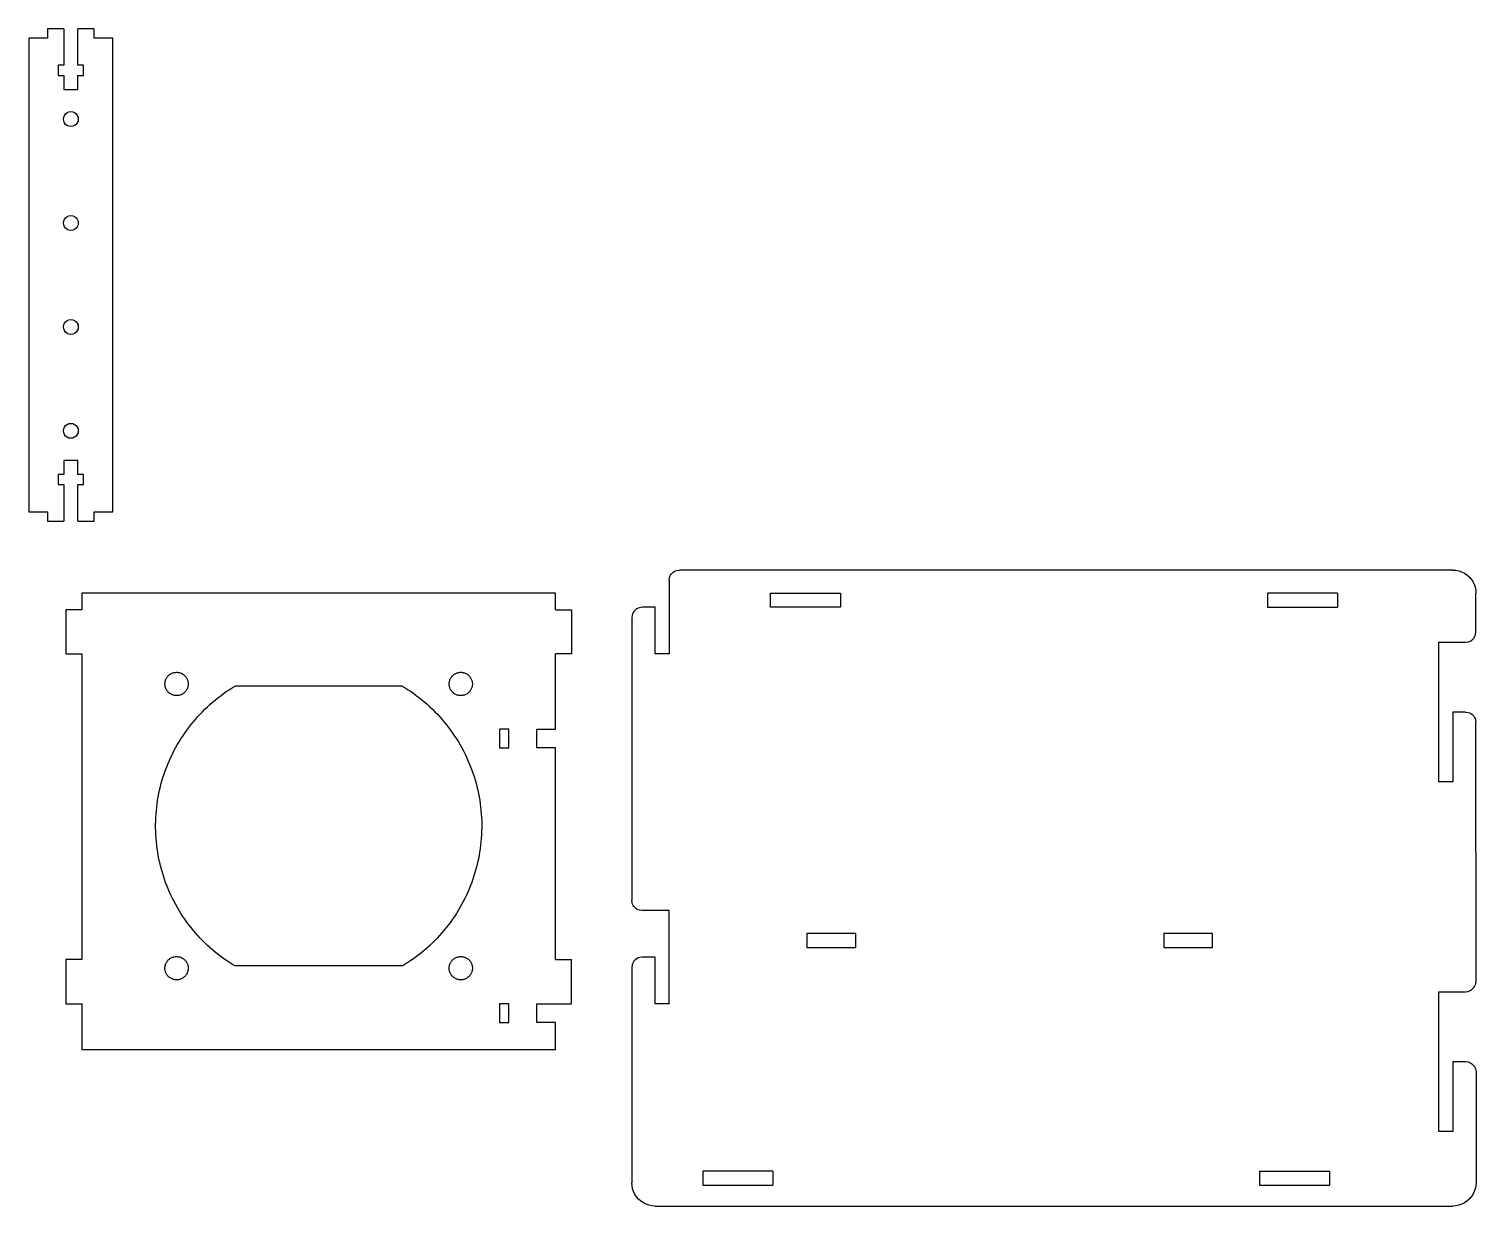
# Model space of a CAD drawing. Extents: x -306 to 306, y -184 to 184.
# Drawn here: x -4.4 to 306.2, y -68.4 to 184.2 of the extents above; entities that cross this region are included whole.
import ezdxf

# ---------------------------------------------------------------- set-up
doc = ezdxf.new("R2010")
doc.units = 0
doc.layers.get('0').update_dxf_attribs({"linetype": 'CONTINUOUS'})

msp = doc.modelspace()

# ---------------------------------------------------------------- linework, layer by layer
for p, q in [((-0.41, 184.18), (-0.41, 182.18)), ((3.09, 184.18), (-0.41, 184.18)), ((3.09, 184.18), (3.09, 176.38)), ((6.09, 176.38), (6.09, 184.18)), ((9.59, 184.18), (6.09, 184.18)), ((9.59, 182.18), (9.59, 184.18)), ((-4.41, 182.18), (-4.41, 80.58)), ((-0.41, 182.18), (-4.41, 182.18)), ((13.59, 182.18), (9.59, 182.18)), ((13.59, 80.58), (13.59, 182.18)), ((3.09, 176.38), (1.89, 176.38)), ((1.89, 176.38), (1.89, 174.18)), ((1.89, 174.18), (3.09, 174.18)), ((3.09, 174.18), (3.09, 171.18)), ((7.29, 176.38), (6.09, 176.38)), ((6.09, 171.18), (6.09, 174.18)), ((6.09, 174.18), (7.29, 174.18)), ((7.29, 174.18), (7.29, 176.38)), ((3.09, 171.18), (6.09, 171.18)), ((2.99, 164.83), (3.05, 165.25)), ((3.05, 164.42), (2.99, 164.83)), ((3.05, 165.25), (3.21, 165.63)), ((3.21, 165.63), (3.46, 165.96)), ((3.46, 165.96), (3.79, 166.22)), ((3.79, 166.22), (4.18, 166.38)), ((4.18, 166.38), (4.59, 166.43)), ((4.59, 166.43), (5.01, 166.38)), ((5.01, 166.38), (5.39, 166.22)), ((5.39, 166.22), (5.73, 165.96)), ((5.73, 165.96), (5.98, 165.63)), ((5.98, 165.63), (6.14, 165.25)), ((6.14, 165.25), (6.19, 164.83)), ((6.19, 164.83), (6.14, 164.42)), ((3.21, 164.03), (3.05, 164.42)), ((3.46, 163.7), (3.21, 164.03)), ((3.79, 163.45), (3.46, 163.7)), ((4.18, 163.29), (3.79, 163.45)), ((4.59, 163.23), (4.18, 163.29)), ((5.01, 163.29), (4.59, 163.23)), ((5.39, 163.45), (5.01, 163.29)), ((5.73, 163.7), (5.39, 163.45)), ((5.98, 164.03), (5.73, 163.7)), ((6.14, 164.42), (5.98, 164.03)), ((2.99, 142.53), (3.05, 142.95)), ((3.05, 142.95), (3.21, 143.33)), ((3.21, 143.33), (3.46, 143.66)), ((3.46, 143.66), (3.79, 143.92)), ((3.79, 143.92), (4.18, 144.08)), ((4.18, 144.08), (4.59, 144.13)), ((4.59, 144.13), (5.01, 144.08)), ((5.01, 144.08), (5.39, 143.92)), ((5.39, 143.92), (5.73, 143.66)), ((5.73, 143.66), (5.98, 143.33)), ((5.98, 143.33), (6.14, 142.95)), ((6.14, 142.95), (6.19, 142.53)), ((3.05, 142.12), (2.99, 142.53)), ((3.21, 141.73), (3.05, 142.12)), ((3.46, 141.4), (3.21, 141.73)), ((3.79, 141.15), (3.46, 141.4)), ((4.18, 140.99), (3.79, 141.15)), ((4.59, 140.93), (4.18, 140.99)), ((5.01, 140.99), (4.59, 140.93)), ((5.39, 141.15), (5.01, 140.99)), ((5.73, 141.4), (5.39, 141.15)), ((5.98, 141.73), (5.73, 141.4)), ((6.14, 142.12), (5.98, 141.73)), ((6.19, 142.53), (6.14, 142.12)), ((3.21, 121.03), (3.46, 121.36)), ((3.46, 121.36), (3.79, 121.62)), ((3.79, 121.62), (4.18, 121.78)), ((4.18, 121.78), (4.59, 121.83)), ((4.59, 121.83), (5.01, 121.78)), ((5.01, 121.78), (5.39, 121.62)), ((5.39, 121.62), (5.73, 121.36)), ((5.73, 121.36), (5.98, 121.03)), ((2.99, 120.23), (3.05, 120.65)), ((3.05, 119.82), (2.99, 120.23)), ((3.05, 120.65), (3.21, 121.03)), ((3.21, 119.43), (3.05, 119.82)), ((3.46, 119.1), (3.21, 119.43)), ((3.79, 118.85), (3.46, 119.1)), ((4.18, 118.69), (3.79, 118.85)), ((4.59, 118.63), (4.18, 118.69)), ((5.01, 118.69), (4.59, 118.63)), ((5.39, 118.85), (5.01, 118.69)), ((5.73, 119.1), (5.39, 118.85)), ((5.98, 119.43), (5.73, 119.1)), ((5.98, 121.03), (6.14, 120.65)), ((6.14, 119.82), (5.98, 119.43)), ((6.14, 120.65), (6.19, 120.23)), ((6.19, 120.23), (6.14, 119.82)), ((3.79, 99.32), (4.18, 99.48)), ((4.18, 99.48), (4.59, 99.53)), ((4.59, 99.53), (5.01, 99.48)), ((5.01, 99.48), (5.39, 99.32)), ((2.99, 97.93), (3.05, 98.35)), ((3.05, 97.52), (2.99, 97.93)), ((3.05, 98.35), (3.21, 98.73)), ((3.21, 97.13), (3.05, 97.52)), ((3.21, 98.73), (3.46, 99.06)), ((3.46, 96.8), (3.21, 97.13)), ((3.46, 99.06), (3.79, 99.32)), ((3.79, 96.55), (3.46, 96.8)), ((4.18, 96.39), (3.79, 96.55)), ((4.59, 96.33), (4.18, 96.39)), ((5.01, 96.39), (4.59, 96.33)), ((5.39, 96.55), (5.01, 96.39)), ((5.39, 99.32), (5.73, 99.06)), ((5.73, 96.8), (5.39, 96.55)), ((5.73, 99.06), (5.98, 98.73)), ((5.98, 97.13), (5.73, 96.8)), ((5.98, 98.73), (6.14, 98.35)), ((6.14, 97.52), (5.98, 97.13)), ((6.14, 98.35), (6.19, 97.93)), ((6.19, 97.93), (6.14, 97.52)), ((6.09, 91.58), (3.09, 91.58)), ((3.09, 91.58), (3.09, 88.58)), ((6.09, 88.58), (6.09, 91.58)), ((3.09, 88.58), (1.89, 88.58)), ((1.89, 88.58), (1.89, 86.38)), ((7.29, 88.58), (6.09, 88.58)), ((7.29, 86.38), (7.29, 88.58)), ((1.89, 86.38), (3.09, 86.38)), ((3.09, 86.38), (3.09, 78.58)), ((6.09, 78.58), (6.09, 86.38)), ((6.09, 86.38), (7.29, 86.38)), ((-4.41, 80.58), (-0.4, 80.58)), ((-0.4, 80.58), (-0.4, 78.58)), ((-0.4, 78.58), (3.09, 78.58)), ((6.09, 78.58), (9.6, 78.58)), ((9.6, 80.58), (13.59, 80.58)), ((9.6, 78.58), (9.6, 80.58)), ((133, 65.86), (133.07, 66.43)), ((133, 65.86), (133, 50.06)), ((133.07, 66.43), (133.16, 66.7)), ((133.16, 66.7), (133.29, 66.96)), ((133.29, 66.96), (133.45, 67.2)), ((133.45, 67.2), (133.64, 67.42)), ((133.64, 67.42), (133.86, 67.61)), ((133.86, 67.61), (134.1, 67.77)), ((134.1, 67.77), (134.35, 67.89)), ((134.35, 67.89), (134.63, 67.99)), ((134.63, 67.99), (135.2, 68.06)), ((301.2, 68.06), (135.2, 68.06)), ((301.2, 68.06), (301.85, 68.02)), ((301.85, 68.02), (302.49, 67.89)), ((302.49, 67.89), (303.1, 67.68)), ((303.1, 67.68), (303.69, 67.39)), ((303.69, 67.39), (304.23, 67.03)), ((304.23, 67.03), (304.72, 66.6)), ((304.72, 66.6), (305.15, 66.11)), ((305.15, 66.11), (305.51, 65.57)), ((305.51, 65.57), (305.8, 64.99)), ((6.98, 63.06), (6.98, 59.52)), ((108.58, 63.06), (6.98, 63.06)), ((108.58, 59.52), (108.58, 63.06)), ((154.75, 63.06), (169.75, 63.06)), ((154.75, 60.06), (154.75, 63.06)), ((169.75, 63.06), (169.75, 60.06)), ((261.45, 63.06), (261.45, 60.06)), ((276.45, 63.06), (261.45, 63.06)), ((276.45, 63.06), (276.45, 60.06)), ((305.8, 64.99), (306.01, 64.37)), ((306.01, 64.37), (306.13, 63.73)), ((306.13, 63.73), (306.18, 63.08)), ((306.18, 54.81), (306.18, 63.08)), ((3.48, 59.52), (3.48, 50.06)), ((6.98, 59.52), (3.48, 59.52)), ((108.58, 59.52), (112.08, 59.52)), ((112.08, 59.52), (112.08, 50.06)), ((125.44, 59.18), (125.28, 58.94)), ((125.63, 59.4), (125.44, 59.18)), ((125.86, 59.6), (125.63, 59.4)), ((126.1, 59.76), (125.86, 59.6)), ((126.36, 59.89), (126.1, 59.76)), ((126.64, 59.98), (126.36, 59.89)), ((127.23, 60.06), (126.64, 59.98)), ((130, 60.06), (127.23, 60.06)), ((130, 50.06), (130, 60.06)), ((169.75, 60.06), (154.75, 60.06)), ((261.45, 60.06), (276.45, 60.06)), ((125.05, 58.39), (124.98, 57.81)), ((124.98, 57.81), (124.99, -2.79)), ((125.15, 58.67), (125.05, 58.39)), ((125.28, 58.94), (125.15, 58.67)), ((304.79, 52.73), (305.05, 52.86)), ((305.05, 52.86), (305.3, 53.03)), ((305.3, 53.03), (305.52, 53.22)), ((305.52, 53.22), (305.71, 53.44)), ((305.71, 53.44), (305.87, 53.69)), ((305.87, 53.69), (306, 53.95)), ((306, 53.95), (306.1, 54.23)), ((306.1, 54.23), (306.18, 54.81)), ((3.48, 50.06), (6.98, 50.06)), ((6.98, 50.06), (6.98, -15.53)), ((108.58, 33.91), (108.58, 50.06)), ((112.08, 50.06), (108.58, 50.06)), ((133, 50.06), (130, 50.06)), ((298.18, 22.6), (298.18, 52.56)), ((298.18, 52.56), (303.93, 52.56)), ((303.93, 52.56), (304.51, 52.64)), ((304.51, 52.64), (304.79, 52.73)), ((24.78, 43.72), (24.8, 43.88)), ((24.78, 43.57), (24.78, 43.72)), ((24.79, 43.41), (24.78, 43.57)), ((24.8, 43.88), (24.82, 44.04)), ((24.82, 44.04), (24.85, 44.19)), ((24.85, 44.19), (24.89, 44.34)), ((24.89, 44.34), (24.94, 44.49)), ((24.94, 44.49), (25, 44.64)), ((25, 44.64), (25.07, 44.78)), ((25.07, 44.78), (25.15, 44.91)), ((25.15, 44.91), (25.23, 45.04)), ((25.23, 45.04), (25.33, 45.17)), ((25.33, 45.17), (25.43, 45.29)), ((25.43, 45.29), (25.54, 45.4)), ((25.54, 45.4), (25.66, 45.51)), ((25.66, 45.51), (25.78, 45.61)), ((25.78, 45.61), (25.91, 45.7)), ((25.91, 45.7), (26.04, 45.78)), ((26.04, 45.78), (26.18, 45.85)), ((26.18, 45.85), (26.32, 45.92)), ((26.32, 45.92), (26.47, 45.97)), ((26.47, 45.97), (26.62, 46.02)), ((26.62, 46.02), (26.77, 46.06)), ((26.77, 46.06), (26.93, 46.08)), ((26.93, 46.08), (27.08, 46.1)), ((27.08, 46.1), (27.24, 46.11)), ((27.24, 46.11), (27.4, 46.11)), ((27.4, 46.11), (27.55, 46.1)), ((27.55, 46.1), (27.71, 46.07)), ((27.71, 46.07), (27.86, 46.04)), ((27.86, 46.04), (28.01, 46)), ((28.01, 46), (28.16, 45.95)), ((28.16, 45.95), (28.31, 45.89)), ((28.31, 45.89), (28.45, 45.82)), ((28.45, 45.82), (28.58, 45.74)), ((28.58, 45.74), (28.72, 45.66)), ((28.72, 45.66), (28.84, 45.56)), ((28.84, 45.56), (28.96, 45.46)), ((28.96, 45.46), (29.07, 45.35)), ((29.07, 45.35), (29.18, 45.24)), ((29.18, 45.24), (29.28, 45.11)), ((29.28, 45.11), (29.37, 44.99)), ((29.37, 44.99), (29.45, 44.85)), ((29.45, 44.85), (29.53, 44.71)), ((29.53, 44.71), (29.59, 44.57)), ((29.59, 44.57), (29.65, 44.42)), ((29.65, 44.42), (29.69, 44.27)), ((29.69, 44.27), (29.73, 44.12)), ((29.73, 44.12), (29.76, 43.97)), ((29.76, 43.97), (29.77, 43.81)), ((29.77, 43.81), (29.78, 43.65)), ((29.78, 43.5), (29.77, 43.34)), ((29.78, 43.65), (29.78, 43.5)), ((85.78, 43.61), (85.79, 43.77)), ((85.79, 43.45), (85.78, 43.61)), ((85.79, 43.77), (85.8, 43.92)), ((85.8, 43.92), (85.83, 44.08)), ((85.83, 44.08), (85.86, 44.23)), ((85.86, 44.23), (85.9, 44.38)), ((85.9, 44.38), (85.96, 44.53)), ((85.96, 44.53), (86.02, 44.67)), ((86.02, 44.67), (86.09, 44.81)), ((86.09, 44.81), (86.17, 44.95)), ((86.17, 44.95), (86.26, 45.08)), ((86.26, 45.08), (86.36, 45.2)), ((86.36, 45.2), (86.46, 45.32)), ((86.46, 45.32), (86.57, 45.43)), ((86.57, 45.43), (86.69, 45.54)), ((86.69, 45.54), (86.81, 45.63)), ((86.81, 45.63), (86.94, 45.72)), ((86.94, 45.72), (87.08, 45.8)), ((87.08, 45.8), (87.22, 45.87)), ((87.22, 45.87), (87.36, 45.93)), ((87.36, 45.93), (87.51, 45.99)), ((87.51, 45.99), (87.66, 46.03)), ((87.66, 46.03), (87.81, 46.07)), ((87.81, 46.07), (87.97, 46.09)), ((87.97, 46.09), (88.12, 46.11)), ((88.12, 46.11), (88.28, 46.11)), ((88.28, 46.11), (88.44, 46.11)), ((88.44, 46.11), (88.6, 46.09)), ((88.6, 46.09), (88.75, 46.07)), ((88.75, 46.07), (88.9, 46.03)), ((88.9, 46.03), (89.05, 45.99)), ((89.05, 45.99), (89.2, 45.93)), ((89.2, 45.93), (89.35, 45.87)), ((89.35, 45.87), (89.49, 45.8)), ((89.49, 45.8), (89.62, 45.72)), ((89.62, 45.72), (89.75, 45.63)), ((89.75, 45.63), (89.88, 45.54)), ((89.88, 45.54), (89.99, 45.43)), ((89.99, 45.43), (90.1, 45.32)), ((90.1, 45.32), (90.21, 45.2)), ((90.21, 45.2), (90.3, 45.08)), ((90.3, 45.08), (90.39, 44.95)), ((90.39, 44.95), (90.47, 44.81)), ((90.47, 44.81), (90.54, 44.67)), ((90.54, 44.67), (90.61, 44.53)), ((90.61, 44.53), (90.66, 44.38)), ((90.66, 44.38), (90.7, 44.23)), ((90.7, 44.23), (90.74, 44.08)), ((90.74, 44.08), (90.76, 43.92)), ((90.76, 43.92), (90.78, 43.77)), ((90.78, 43.77), (90.78, 43.61)), ((90.78, 43.61), (90.78, 43.45)), ((24.81, 43.25), (24.79, 43.41)), ((24.83, 43.1), (24.81, 43.25)), ((24.87, 42.95), (24.83, 43.1)), ((24.92, 42.8), (24.87, 42.95)), ((24.97, 42.65), (24.92, 42.8)), ((25.04, 42.51), (24.97, 42.65)), ((25.11, 42.37), (25.04, 42.51)), ((25.19, 42.23), (25.11, 42.37)), ((25.29, 42.11), (25.19, 42.23)), ((25.38, 41.98), (25.29, 42.11)), ((25.49, 41.87), (25.38, 41.98)), ((25.6, 41.76), (25.49, 41.87)), ((25.72, 41.66), (25.6, 41.76)), ((25.85, 41.56), (25.72, 41.66)), ((25.98, 41.48), (25.85, 41.56)), ((26.12, 41.4), (25.98, 41.48)), ((26.26, 41.33), (26.12, 41.4)), ((26.4, 41.27), (26.26, 41.33)), ((26.55, 41.22), (26.4, 41.27)), ((26.7, 41.18), (26.55, 41.22)), ((26.86, 41.15), (26.7, 41.18)), ((27.01, 41.12), (26.86, 41.15)), ((27.17, 41.11), (27.01, 41.12)), ((27.33, 41.11), (27.17, 41.11)), ((27.48, 41.12), (27.33, 41.11)), ((27.64, 41.14), (27.48, 41.12)), ((27.79, 41.16), (27.64, 41.14)), ((27.95, 41.2), (27.79, 41.16)), ((28.1, 41.25), (27.95, 41.2)), ((28.24, 41.3), (28.1, 41.25)), ((28.39, 41.37), (28.24, 41.3)), ((28.52, 41.44), (28.39, 41.37)), ((28.66, 41.52), (28.52, 41.44)), ((28.79, 41.61), (28.66, 41.52)), ((28.91, 41.71), (28.79, 41.61)), ((29.02, 41.82), (28.91, 41.71)), ((29.13, 41.93), (29.02, 41.82)), ((29.24, 42.05), (29.13, 41.93)), ((29.33, 42.18), (29.24, 42.05)), ((29.42, 42.31), (29.33, 42.18)), ((29.49, 42.44), (29.42, 42.31)), ((29.56, 42.59), (29.49, 42.44)), ((29.62, 42.73), (29.56, 42.59)), ((29.67, 42.88), (29.62, 42.73)), ((29.71, 43.03), (29.67, 42.88)), ((29.75, 43.18), (29.71, 43.03)), ((29.77, 43.34), (29.75, 43.18)), ((35.58, 40.16), (36.16, 40.63)), ((36.16, 40.63), (36.75, 41.09)), ((36.75, 41.09), (37.35, 41.53)), ((37.35, 41.53), (37.96, 41.96)), ((37.96, 41.96), (38.58, 42.37)), ((38.58, 42.37), (39.21, 42.78)), ((39.21, 42.78), (39.88, 43.11)), ((75.69, 43.11), (39.88, 43.11)), ((75.69, 43.11), (76.36, 42.78)), ((76.36, 42.78), (76.98, 42.37)), ((76.98, 42.37), (77.6, 41.96)), ((77.6, 41.96), (78.21, 41.53)), ((78.21, 41.53), (78.81, 41.09)), ((78.81, 41.09), (79.41, 40.63)), ((79.41, 40.63), (79.99, 40.16)), ((85.8, 43.3), (85.79, 43.45)), ((85.83, 43.14), (85.8, 43.3)), ((85.86, 42.99), (85.83, 43.14)), ((85.9, 42.84), (85.86, 42.99)), ((85.96, 42.69), (85.9, 42.84)), ((86.02, 42.55), (85.96, 42.69)), ((86.09, 42.41), (86.02, 42.55)), ((86.17, 42.27), (86.09, 42.41)), ((86.26, 42.14), (86.17, 42.27)), ((86.36, 42.02), (86.26, 42.14)), ((86.46, 41.9), (86.36, 42.02)), ((86.57, 41.79), (86.46, 41.9)), ((86.69, 41.68), (86.57, 41.79)), ((86.81, 41.59), (86.69, 41.68)), ((86.94, 41.5), (86.81, 41.59)), ((87.08, 41.42), (86.94, 41.5)), ((87.22, 41.35), (87.08, 41.42)), ((87.36, 41.29), (87.22, 41.35)), ((87.51, 41.23), (87.36, 41.29)), ((87.66, 41.19), (87.51, 41.23)), ((87.81, 41.15), (87.66, 41.19)), ((87.97, 41.13), (87.81, 41.15)), ((88.12, 41.12), (87.97, 41.13)), ((88.28, 41.11), (88.12, 41.12)), ((88.44, 41.12), (88.28, 41.11)), ((88.6, 41.13), (88.44, 41.12)), ((88.75, 41.15), (88.6, 41.13)), ((88.9, 41.19), (88.75, 41.15)), ((89.05, 41.23), (88.9, 41.19)), ((89.2, 41.29), (89.05, 41.23)), ((89.35, 41.35), (89.2, 41.29)), ((89.49, 41.42), (89.35, 41.35)), ((89.62, 41.5), (89.49, 41.42)), ((89.75, 41.59), (89.62, 41.5)), ((89.88, 41.68), (89.75, 41.59)), ((89.99, 41.79), (89.88, 41.68)), ((90.1, 41.9), (89.99, 41.79)), ((90.21, 42.02), (90.1, 41.9)), ((90.3, 42.14), (90.21, 42.02)), ((90.39, 42.27), (90.3, 42.14)), ((90.47, 42.41), (90.39, 42.27)), ((90.54, 42.55), (90.47, 42.41)), ((90.61, 42.69), (90.54, 42.55)), ((90.66, 42.84), (90.61, 42.69)), ((90.7, 42.99), (90.66, 42.84)), ((90.74, 43.14), (90.7, 42.99)), ((90.76, 43.3), (90.74, 43.14)), ((90.78, 43.45), (90.76, 43.3)), ((32.31, 37.11), (32.83, 37.65)), ((32.83, 37.65), (33.35, 38.18)), ((33.35, 38.18), (33.89, 38.69)), ((33.89, 38.69), (34.44, 39.19)), ((34.44, 39.19), (35.01, 39.69)), ((35.01, 39.69), (35.58, 40.16)), ((79.99, 40.16), (80.56, 39.69)), ((80.56, 39.69), (81.12, 39.19)), ((81.12, 39.19), (81.67, 38.69)), ((81.67, 38.69), (82.21, 38.18)), ((82.21, 38.18), (82.74, 37.65)), ((82.74, 37.65), (83.26, 37.11)), ((303.93, 37.56), (301.18, 37.56)), ((301.18, 37.56), (301.18, 22.6)), ((303.93, 37.56), (304.51, 37.48)), ((304.51, 37.48), (304.79, 37.39)), ((304.79, 37.39), (305.05, 37.26)), ((29.46, 33.67), (29.9, 34.27)), ((29.9, 34.27), (30.36, 34.86)), ((30.36, 34.86), (30.83, 35.44)), ((30.83, 35.44), (31.31, 36)), ((31.31, 36), (31.8, 36.56)), ((31.8, 36.56), (32.31, 37.11)), ((83.26, 37.11), (83.76, 36.56)), ((83.76, 36.56), (84.26, 36)), ((84.26, 36), (84.74, 35.44)), ((84.74, 35.44), (85.21, 34.86)), ((85.21, 34.86), (85.66, 34.27)), ((85.66, 34.27), (86.11, 33.67)), ((305.05, 37.26), (305.3, 37.1)), ((305.3, 37.1), (305.52, 36.9)), ((305.52, 36.9), (305.71, 36.68)), ((305.71, 36.68), (305.88, 36.44)), ((305.88, 36.44), (306.01, 36.17)), ((306.01, 36.17), (306.1, 35.89)), ((306.1, 35.89), (306.18, 35.31)), ((306.19, -20.19), (306.18, 35.31)), ((27.43, 30.54), (27.81, 31.18)), ((27.81, 31.18), (28.2, 31.82)), ((28.2, 31.82), (28.6, 32.44)), ((28.6, 32.44), (29.02, 33.06)), ((29.02, 33.06), (29.46, 33.67)), ((86.11, 33.67), (86.54, 33.06)), ((86.54, 33.06), (86.96, 32.44)), ((86.96, 32.44), (87.36, 31.82)), ((87.36, 31.82), (87.76, 31.18)), ((87.76, 31.18), (88.13, 30.54)), ((98.58, 33.91), (96.58, 33.91)), ((96.58, 33.91), (96.58, 29.91)), ((98.58, 29.91), (98.58, 33.91)), ((104.58, 33.91), (108.58, 33.91)), ((104.58, 29.91), (104.58, 33.91)), ((26.06, 27.89), (26.38, 28.56)), ((26.38, 28.56), (26.71, 29.23)), ((26.71, 29.23), (27.06, 29.89)), ((27.06, 29.89), (27.43, 30.54)), ((88.13, 30.54), (88.5, 29.89)), ((88.5, 29.89), (88.85, 29.23)), ((88.85, 29.23), (89.19, 28.56)), ((89.19, 28.56), (89.51, 27.89)), ((96.58, 29.91), (98.58, 29.91)), ((108.58, 29.91), (104.58, 29.91)), ((108.58, -15.53), (108.58, 29.91)), ((24.66, 24.43), (24.91, 25.14)), ((24.91, 25.14), (25.18, 25.83)), ((25.18, 25.83), (25.45, 26.52)), ((25.45, 26.52), (25.75, 27.21)), ((25.75, 27.21), (26.06, 27.89)), ((89.51, 27.89), (89.82, 27.21)), ((89.82, 27.21), (90.11, 26.52)), ((90.11, 26.52), (90.39, 25.83)), ((90.39, 25.83), (90.65, 25.14)), ((90.65, 25.14), (90.9, 24.43)), ((23.82, 21.57), (24.01, 22.29)), ((24.01, 22.29), (24.21, 23.01)), ((24.21, 23.01), (24.43, 23.72)), ((24.43, 23.72), (24.66, 24.43)), ((90.9, 24.43), (91.13, 23.72)), ((91.13, 23.72), (91.35, 23.01)), ((91.35, 23.01), (91.56, 22.29)), ((91.56, 22.29), (91.74, 21.57)), ((301.18, 22.6), (298.18, 22.6)), ((23.11, 17.91), (23.22, 18.65)), ((23.22, 18.65), (23.35, 19.38)), ((23.35, 19.38), (23.49, 20.12)), ((23.49, 20.12), (23.65, 20.85)), ((23.65, 20.85), (23.82, 21.57)), ((91.74, 21.57), (91.92, 20.85)), ((91.92, 20.85), (92.07, 20.12)), ((92.07, 20.12), (92.22, 19.38)), ((92.22, 19.38), (92.34, 18.65)), ((92.34, 18.65), (92.45, 17.91)), ((22.83, 14.94), (22.88, 15.69)), ((22.88, 15.69), (22.94, 16.43)), ((22.94, 16.43), (23.02, 17.17)), ((23.02, 17.17), (23.11, 17.91)), ((92.45, 17.91), (92.55, 17.17)), ((92.55, 17.17), (92.62, 16.43)), ((92.62, 16.43), (92.69, 15.69)), ((92.69, 15.69), (92.73, 14.94)), ((22.78, 13.45), (22.8, 14.2)), ((22.78, 12.7), (22.78, 13.45)), ((22.8, 11.96), (22.78, 12.7)), ((22.8, 14.2), (22.83, 14.94)), ((92.73, 14.94), (92.77, 14.2)), ((92.78, 12.7), (92.76, 11.96)), ((92.77, 14.2), (92.78, 13.45)), ((92.78, 13.45), (92.78, 12.7)), ((22.83, 11.21), (22.8, 11.96)), ((22.88, 10.47), (22.83, 11.21)), ((22.95, 9.73), (22.88, 10.47)), ((23.03, 8.98), (22.95, 9.73)), ((92.62, 9.73), (92.54, 8.98)), ((92.68, 10.47), (92.62, 9.73)), ((92.73, 11.21), (92.68, 10.47)), ((92.76, 11.96), (92.73, 11.21)), ((23.12, 8.24), (23.03, 8.98)), ((23.23, 7.51), (23.12, 8.24)), ((23.36, 6.77), (23.23, 7.51)), ((23.5, 6.04), (23.36, 6.77)), ((92.2, 6.77), (92.06, 6.04)), ((92.33, 7.51), (92.2, 6.77)), ((92.44, 8.24), (92.33, 7.51)), ((92.54, 8.98), (92.44, 8.24)), ((23.66, 5.31), (23.5, 6.04)), ((23.84, 4.59), (23.66, 5.31)), ((24.03, 3.86), (23.84, 4.59)), ((24.23, 3.15), (24.03, 3.86)), ((24.45, 2.43), (24.23, 3.15)), ((91.33, 3.15), (91.11, 2.43)), ((91.54, 3.86), (91.33, 3.15)), ((91.73, 4.59), (91.54, 3.86)), ((91.9, 5.31), (91.73, 4.59)), ((92.06, 6.04), (91.9, 5.31)), ((24.68, 1.73), (24.45, 2.43)), ((24.94, 1.02), (24.68, 1.73)), ((25.2, 0.33), (24.94, 1.02)), ((25.48, -0.36), (25.2, 0.33)), ((90.36, 0.33), (90.08, -0.36)), ((90.63, 1.02), (90.36, 0.33)), ((90.88, 1.73), (90.63, 1.02)), ((91.11, 2.43), (90.88, 1.73)), ((25.77, -1.05), (25.48, -0.36)), ((26.08, -1.73), (25.77, -1.05)), ((26.41, -2.4), (26.08, -1.73)), ((26.74, -3.07), (26.41, -2.4)), ((27.1, -3.72), (26.74, -3.07)), ((88.82, -3.07), (88.47, -3.72)), ((89.16, -2.4), (88.82, -3.07)), ((89.48, -1.73), (89.16, -2.4)), ((89.79, -1.05), (89.48, -1.73)), ((90.08, -0.36), (89.79, -1.05)), ((125.06, -3.37), (124.99, -2.79)), ((27.47, -4.39), (27.1, -3.72)), ((27.84, -5.02), (27.47, -4.39)), ((28.23, -5.65), (27.84, -5.02)), ((28.64, -6.28), (28.23, -5.65)), ((87.33, -5.65), (86.92, -6.28)), ((87.72, -5.02), (87.33, -5.65)), ((88.09, -4.39), (87.72, -5.02)), ((88.47, -3.72), (88.09, -4.39)), ((125.16, -3.65), (125.06, -3.37)), ((125.29, -3.91), (125.16, -3.65)), ((125.45, -4.15), (125.29, -3.91)), ((125.64, -4.37), (125.45, -4.15)), ((125.86, -4.56), (125.64, -4.37)), ((126.1, -4.73), (125.86, -4.56)), ((126.37, -4.86), (126.1, -4.73)), ((126.64, -4.95), (126.37, -4.86)), ((127.22, -5.03), (126.64, -4.95)), ((133, -5.03), (127.22, -5.03)), ((133, -25.03), (133, -5.03)), ((29.06, -6.89), (28.64, -6.28)), ((29.49, -7.5), (29.06, -6.89)), ((29.94, -8.1), (29.49, -7.5)), ((30.4, -8.69), (29.94, -8.1)), ((30.87, -9.26), (30.4, -8.69)), ((31.35, -9.83), (30.87, -9.26)), ((84.7, -9.26), (84.21, -9.83)), ((85.17, -8.69), (84.7, -9.26)), ((85.62, -8.1), (85.17, -8.69)), ((86.07, -7.5), (85.62, -8.1)), ((86.5, -6.89), (86.07, -7.5)), ((86.92, -6.28), (86.5, -6.89)), ((31.85, -10.39), (31.35, -9.83)), ((32.35, -10.94), (31.85, -10.39)), ((32.87, -11.48), (32.35, -10.94)), ((33.4, -12), (32.87, -11.48)), ((33.94, -12.51), (33.4, -12)), ((82.16, -12), (81.62, -12.51)), ((82.69, -11.48), (82.16, -12)), ((83.21, -10.94), (82.69, -11.48)), ((83.72, -10.39), (83.21, -10.94)), ((84.21, -9.83), (83.72, -10.39)), ((173.05, -9.94), (162.55, -9.94)), ((162.55, -9.94), (162.55, -12.94)), ((173.05, -12.94), (173.05, -9.94)), ((249.65, -9.94), (239.15, -9.94)), ((239.15, -9.94), (239.15, -12.94)), ((249.65, -12.94), (249.65, -9.94)), ((3.48, -15.53), (3.48, -25.03)), ((6.98, -15.53), (3.48, -15.53)), ((25.51, -15.62), (25.62, -15.53)), ((25.62, -15.53), (25.74, -15.42)), ((25.74, -15.42), (25.86, -15.33)), ((25.86, -15.33), (25.99, -15.25)), ((25.99, -15.25), (26.13, -15.17)), ((26.13, -15.17), (26.27, -15.1)), ((26.27, -15.1), (26.42, -15.04)), ((26.42, -15.04), (26.57, -14.99)), ((26.57, -14.99), (26.72, -14.95)), ((26.72, -14.95), (26.87, -14.92)), ((26.87, -14.92), (27.03, -14.9)), ((27.03, -14.9), (27.19, -14.89)), ((27.19, -14.89), (27.34, -14.89)), ((27.34, -14.89), (27.5, -14.9)), ((27.5, -14.9), (27.66, -14.92)), ((27.66, -14.92), (27.81, -14.95)), ((27.81, -14.95), (27.96, -14.98)), ((27.96, -14.98), (28.11, -15.03)), ((28.11, -15.03), (28.26, -15.09)), ((28.26, -15.09), (28.4, -15.15)), ((28.4, -15.15), (28.53, -15.22)), ((28.53, -15.22), (28.67, -15.31)), ((28.67, -15.31), (28.8, -15.4)), ((28.8, -15.4), (28.92, -15.5)), ((28.92, -15.5), (29.05, -15.62)), ((34.49, -13.02), (33.94, -12.51)), ((35.05, -13.51), (34.49, -13.02)), ((35.63, -13.99), (35.05, -13.51)), ((36.21, -14.45), (35.63, -13.99)), ((36.8, -14.9), (36.21, -14.45)), ((37.4, -15.35), (36.8, -14.9)), ((38.01, -15.77), (37.4, -15.35)), ((78.16, -15.35), (77.55, -15.77)), ((78.76, -14.9), (78.16, -15.35)), ((79.35, -14.45), (78.76, -14.9)), ((79.94, -13.99), (79.35, -14.45)), ((80.51, -13.51), (79.94, -13.99)), ((81.07, -13.02), (80.51, -13.51)), ((81.62, -12.51), (81.07, -13.02)), ((86.51, -15.62), (86.62, -15.53)), ((86.62, -15.53), (86.74, -15.42)), ((86.74, -15.42), (86.86, -15.33)), ((86.86, -15.33), (86.99, -15.25)), ((86.99, -15.25), (87.13, -15.17)), ((87.13, -15.17), (87.27, -15.1)), ((87.27, -15.1), (87.42, -15.04)), ((87.42, -15.04), (87.57, -14.99)), ((87.57, -14.99), (87.72, -14.95)), ((87.72, -14.95), (87.87, -14.92)), ((87.87, -14.92), (88.03, -14.9)), ((88.03, -14.9), (88.19, -14.89)), ((88.19, -14.89), (88.34, -14.89)), ((88.34, -14.89), (88.5, -14.9)), ((88.5, -14.9), (88.66, -14.92)), ((88.66, -14.92), (88.81, -14.95)), ((88.81, -14.95), (88.96, -14.98)), ((88.96, -14.98), (89.11, -15.03)), ((89.11, -15.03), (89.26, -15.09)), ((89.26, -15.09), (89.4, -15.15)), ((89.4, -15.15), (89.53, -15.22)), ((89.53, -15.22), (89.67, -15.31)), ((89.67, -15.31), (89.8, -15.4)), ((89.8, -15.4), (89.92, -15.5)), ((89.92, -15.5), (90.05, -15.62)), ((108.58, -15.53), (112.08, -15.53)), ((112.08, -25.03), (112.08, -15.53)), ((125.87, -15.49), (125.65, -15.69)), ((126.11, -15.33), (125.87, -15.49)), ((126.38, -15.2), (126.11, -15.33)), ((126.66, -15.1), (126.38, -15.2)), ((127.24, -15.03), (126.66, -15.1)), ((130, -15.03), (127.24, -15.03)), ((130, -25.03), (130, -15.03)), ((162.55, -12.94), (173.05, -12.94)), ((239.15, -12.94), (249.65, -12.94)), ((24.78, -17.33), (24.79, -17.17)), ((24.78, -17.49), (24.78, -17.33)), ((24.79, -17.64), (24.78, -17.49)), ((24.79, -17.17), (24.81, -17.02)), ((24.82, -17.8), (24.79, -17.64)), ((24.81, -17.02), (24.84, -16.86)), ((24.85, -17.95), (24.82, -17.8)), ((24.84, -16.86), (24.88, -16.71)), ((24.89, -18.1), (24.85, -17.95)), ((24.88, -16.71), (24.92, -16.56)), ((24.94, -18.25), (24.89, -18.1)), ((24.92, -16.56), (24.98, -16.41)), ((25.01, -18.39), (24.94, -18.25)), ((24.98, -16.41), (25.05, -16.27)), ((25.06, -18.54), (25.01, -18.39)), ((25.05, -16.27), (25.12, -16.14)), ((25.14, -18.68), (25.06, -18.54)), ((25.12, -16.14), (25.2, -16)), ((25.2, -16), (25.3, -15.87)), ((25.3, -15.87), (25.4, -15.75)), ((25.4, -15.75), (25.51, -15.62)), ((29.05, -15.62), (29.15, -15.72)), ((29.15, -15.72), (29.25, -15.84)), ((29.25, -15.84), (29.34, -15.97)), ((29.34, -15.97), (29.43, -16.1)), ((29.43, -16.1), (29.5, -16.24)), ((29.52, -18.51), (29.45, -18.64)), ((29.5, -16.24), (29.57, -16.38)), ((29.58, -18.37), (29.52, -18.51)), ((29.57, -16.38), (29.63, -16.53)), ((29.64, -18.22), (29.58, -18.37)), ((29.63, -16.53), (29.68, -16.68)), ((29.69, -18.07), (29.64, -18.22)), ((29.68, -16.68), (29.72, -16.83)), ((29.73, -17.92), (29.69, -18.07)), ((29.72, -16.83), (29.75, -16.98)), ((29.75, -17.76), (29.73, -17.92)), ((29.75, -16.98), (29.77, -17.14)), ((29.77, -17.61), (29.75, -17.76)), ((29.77, -17.14), (29.78, -17.29)), ((29.78, -17.45), (29.77, -17.61)), ((29.78, -17.29), (29.78, -17.45)), ((38.63, -16.19), (38.01, -15.77)), ((39.26, -16.59), (38.63, -16.19)), ((39.76, -16.89), (39.26, -16.59)), ((75.81, -16.89), (39.76, -16.89)), ((76.3, -16.59), (75.81, -16.89)), ((76.93, -16.19), (76.3, -16.59)), ((77.55, -15.77), (76.93, -16.19)), ((85.78, -17.33), (85.79, -17.17)), ((85.78, -17.49), (85.78, -17.33)), ((85.79, -17.64), (85.78, -17.49)), ((85.79, -17.17), (85.81, -17.02)), ((85.82, -17.8), (85.79, -17.64)), ((85.81, -17.02), (85.84, -16.86)), ((85.85, -17.95), (85.82, -17.8)), ((85.84, -16.86), (85.88, -16.71)), ((85.89, -18.1), (85.85, -17.95)), ((85.88, -16.71), (85.92, -16.56)), ((85.94, -18.25), (85.89, -18.1)), ((85.92, -16.56), (85.98, -16.41)), ((86.01, -18.39), (85.94, -18.25)), ((85.98, -16.41), (86.05, -16.27)), ((86.06, -18.54), (86.01, -18.39)), ((86.05, -16.27), (86.12, -16.14)), ((86.14, -18.68), (86.06, -18.54)), ((86.12, -16.14), (86.2, -16)), ((86.2, -16), (86.3, -15.87)), ((86.3, -15.87), (86.4, -15.75)), ((86.4, -15.75), (86.51, -15.62)), ((90.05, -15.62), (90.15, -15.72)), ((90.15, -15.72), (90.25, -15.84)), ((90.25, -15.84), (90.34, -15.97)), ((90.34, -15.97), (90.43, -16.1)), ((90.43, -16.1), (90.5, -16.24)), ((90.52, -18.51), (90.45, -18.64)), ((90.5, -16.24), (90.57, -16.38)), ((90.58, -18.37), (90.52, -18.51)), ((90.57, -16.38), (90.63, -16.53)), ((90.64, -18.22), (90.58, -18.37)), ((90.63, -16.53), (90.68, -16.68)), ((90.69, -18.07), (90.64, -18.22)), ((90.68, -16.68), (90.72, -16.83)), ((90.73, -17.92), (90.69, -18.07)), ((90.72, -16.83), (90.75, -16.98)), ((90.75, -17.76), (90.73, -17.92)), ((90.75, -16.98), (90.77, -17.14)), ((90.77, -17.61), (90.75, -17.76)), ((90.77, -17.14), (90.78, -17.29)), ((90.78, -17.45), (90.77, -17.61)), ((90.78, -17.29), (90.78, -17.45)), ((125.07, -16.69), (124.99, -17.28)), ((124.99, -17.28), (124.99, -63.44)), ((125.16, -16.42), (125.07, -16.69)), ((125.29, -16.15), (125.16, -16.42)), ((125.45, -15.91), (125.29, -16.15)), ((125.65, -15.69), (125.45, -15.91)), ((25.22, -18.81), (25.14, -18.68)), ((25.32, -18.94), (25.22, -18.81)), ((25.42, -19.06), (25.32, -18.94)), ((25.51, -19.16), (25.42, -19.06)), ((25.64, -19.28), (25.51, -19.16)), ((25.76, -19.38), (25.64, -19.28)), ((25.89, -19.47), (25.76, -19.38)), ((26.03, -19.55), (25.89, -19.47)), ((26.16, -19.62), (26.03, -19.55)), ((26.3, -19.69), (26.16, -19.62)), ((26.45, -19.75), (26.3, -19.69)), ((26.6, -19.8), (26.45, -19.75)), ((26.75, -19.83), (26.6, -19.8)), ((26.91, -19.86), (26.75, -19.83)), ((27.06, -19.88), (26.91, -19.86)), ((27.22, -19.89), (27.06, -19.88)), ((27.38, -19.89), (27.22, -19.89)), ((27.53, -19.88), (27.38, -19.89)), ((27.69, -19.86), (27.53, -19.88)), ((27.84, -19.83), (27.69, -19.86)), ((28, -19.79), (27.84, -19.83)), ((28.14, -19.74), (28, -19.79)), ((28.29, -19.68), (28.14, -19.74)), ((28.43, -19.61), (28.29, -19.68)), ((28.57, -19.53), (28.43, -19.61)), ((28.7, -19.45), (28.57, -19.53)), ((28.83, -19.35), (28.7, -19.45)), ((28.95, -19.25), (28.83, -19.35)), ((29.05, -19.16), (28.95, -19.25)), ((29.17, -19.03), (29.05, -19.16)), ((29.27, -18.91), (29.17, -19.03)), ((29.36, -18.78), (29.27, -18.91)), ((29.45, -18.64), (29.36, -18.78)), ((86.22, -18.81), (86.14, -18.68)), ((86.32, -18.94), (86.22, -18.81)), ((86.42, -19.06), (86.32, -18.94)), ((86.51, -19.16), (86.42, -19.06)), ((86.64, -19.28), (86.51, -19.16)), ((86.76, -19.38), (86.64, -19.28)), ((86.89, -19.47), (86.76, -19.38)), ((87.03, -19.55), (86.89, -19.47)), ((87.16, -19.62), (87.03, -19.55)), ((87.3, -19.69), (87.16, -19.62)), ((87.45, -19.75), (87.3, -19.69)), ((87.6, -19.8), (87.45, -19.75)), ((87.75, -19.83), (87.6, -19.8)), ((87.91, -19.86), (87.75, -19.83)), ((88.06, -19.88), (87.91, -19.86)), ((88.22, -19.89), (88.06, -19.88)), ((88.38, -19.89), (88.22, -19.89)), ((88.53, -19.88), (88.38, -19.89)), ((88.69, -19.86), (88.53, -19.88)), ((88.84, -19.83), (88.69, -19.86)), ((89, -19.79), (88.84, -19.83)), ((89.14, -19.74), (89, -19.79)), ((89.29, -19.68), (89.14, -19.74)), ((89.43, -19.61), (89.29, -19.68)), ((89.57, -19.53), (89.43, -19.61)), ((89.7, -19.45), (89.57, -19.53)), ((89.83, -19.35), (89.7, -19.45)), ((89.95, -19.25), (89.83, -19.35)), ((90.05, -19.16), (89.95, -19.25)), ((90.17, -19.03), (90.05, -19.16)), ((90.27, -18.91), (90.17, -19.03)), ((90.36, -18.78), (90.27, -18.91)), ((90.45, -18.64), (90.36, -18.78)), ((305.54, -21.78), (305.73, -21.56)), ((305.73, -21.56), (305.89, -21.31)), ((305.89, -21.31), (306.02, -21.05)), ((306.02, -21.05), (306.12, -20.77)), ((306.12, -20.77), (306.19, -20.19)), ((298.19, -52.44), (298.19, -22.44)), ((298.19, -22.44), (303.94, -22.44)), ((303.94, -22.44), (304.53, -22.36)), ((304.53, -22.36), (304.81, -22.27)), ((304.81, -22.27), (305.07, -22.14)), ((305.07, -22.14), (305.31, -21.97)), ((305.31, -21.97), (305.54, -21.78)), ((3.48, -25.03), (6.98, -25.03)), ((6.98, -25.03), (6.98, -34.94)), ((98.58, -25.03), (96.58, -25.03)), ((96.58, -25.03), (96.58, -29.03)), ((98.58, -29.03), (98.58, -25.03)), ((104.58, -29.03), (104.58, -25.03)), ((104.58, -25.03), (112.08, -25.03)), ((133, -25.03), (130, -25.03)), ((96.58, -29.03), (98.58, -29.03)), ((108.58, -29.03), (104.58, -29.03)), ((108.58, -34.94), (108.58, -29.03)), ((108.58, -34.94), (6.98, -34.94)), ((301.2, -37.44), (301.19, -52.44)), ((301.2, -37.44), (303.95, -37.44)), ((303.95, -37.44), (304.53, -37.52)), ((304.53, -37.52), (304.81, -37.61)), ((304.81, -37.61), (305.07, -37.74)), ((305.07, -37.74), (305.32, -37.9)), ((305.32, -37.9), (305.54, -38.1)), ((305.54, -38.1), (305.73, -38.32)), ((305.73, -38.32), (305.9, -38.56)), ((305.9, -38.56), (306.03, -38.83)), ((306.03, -38.83), (306.12, -39.11)), ((306.12, -39.11), (306.2, -39.69)), ((306.2, -39.69), (306.2, -63.44)), ((301.19, -52.44), (298.19, -52.44)), ((140.25, -60.94), (140.25, -63.94)), ((155.25, -60.94), (140.25, -60.94)), ((155.25, -60.94), (155.25, -63.94)), ((259.75, -60.94), (259.75, -63.94)), ((259.75, -60.94), (274.75, -60.94)), ((274.75, -60.94), (274.75, -63.94)), ((125.04, -64.09), (124.99, -63.44)), ((125.16, -64.73), (125.04, -64.09)), ((125.37, -65.35), (125.16, -64.73)), ((140.25, -63.94), (155.25, -63.94)), ((259.75, -63.94), (274.75, -63.94)), ((306.03, -64.73), (305.82, -65.35)), ((306.15, -64.09), (306.03, -64.73)), ((306.2, -63.44), (306.15, -64.09)), ((125.66, -65.94), (125.37, -65.35)), ((126.03, -66.48), (125.66, -65.94)), ((126.46, -66.97), (126.03, -66.48)), ((126.95, -67.41), (126.46, -66.97)), ((127.49, -67.77), (126.95, -67.41)), ((128.08, -68.06), (127.49, -67.77)), ((128.7, -68.27), (128.08, -68.06)), ((129.34, -68.4), (128.7, -68.27)), ((302.49, -68.27), (301.85, -68.4)), ((303.11, -68.06), (302.49, -68.27)), ((303.7, -67.77), (303.11, -68.06)), ((304.24, -67.41), (303.7, -67.77)), ((304.73, -66.97), (304.24, -67.41)), ((305.16, -66.48), (304.73, -66.97)), ((305.53, -65.94), (305.16, -66.48)), ((305.82, -65.35), (305.53, -65.94)), ((129.99, -68.44), (129.34, -68.4)), ((129.99, -68.44), (301.2, -68.44)), ((301.85, -68.4), (301.2, -68.44))]:
    msp.add_line(p, q)

doc.saveas('drawing.dxf')
